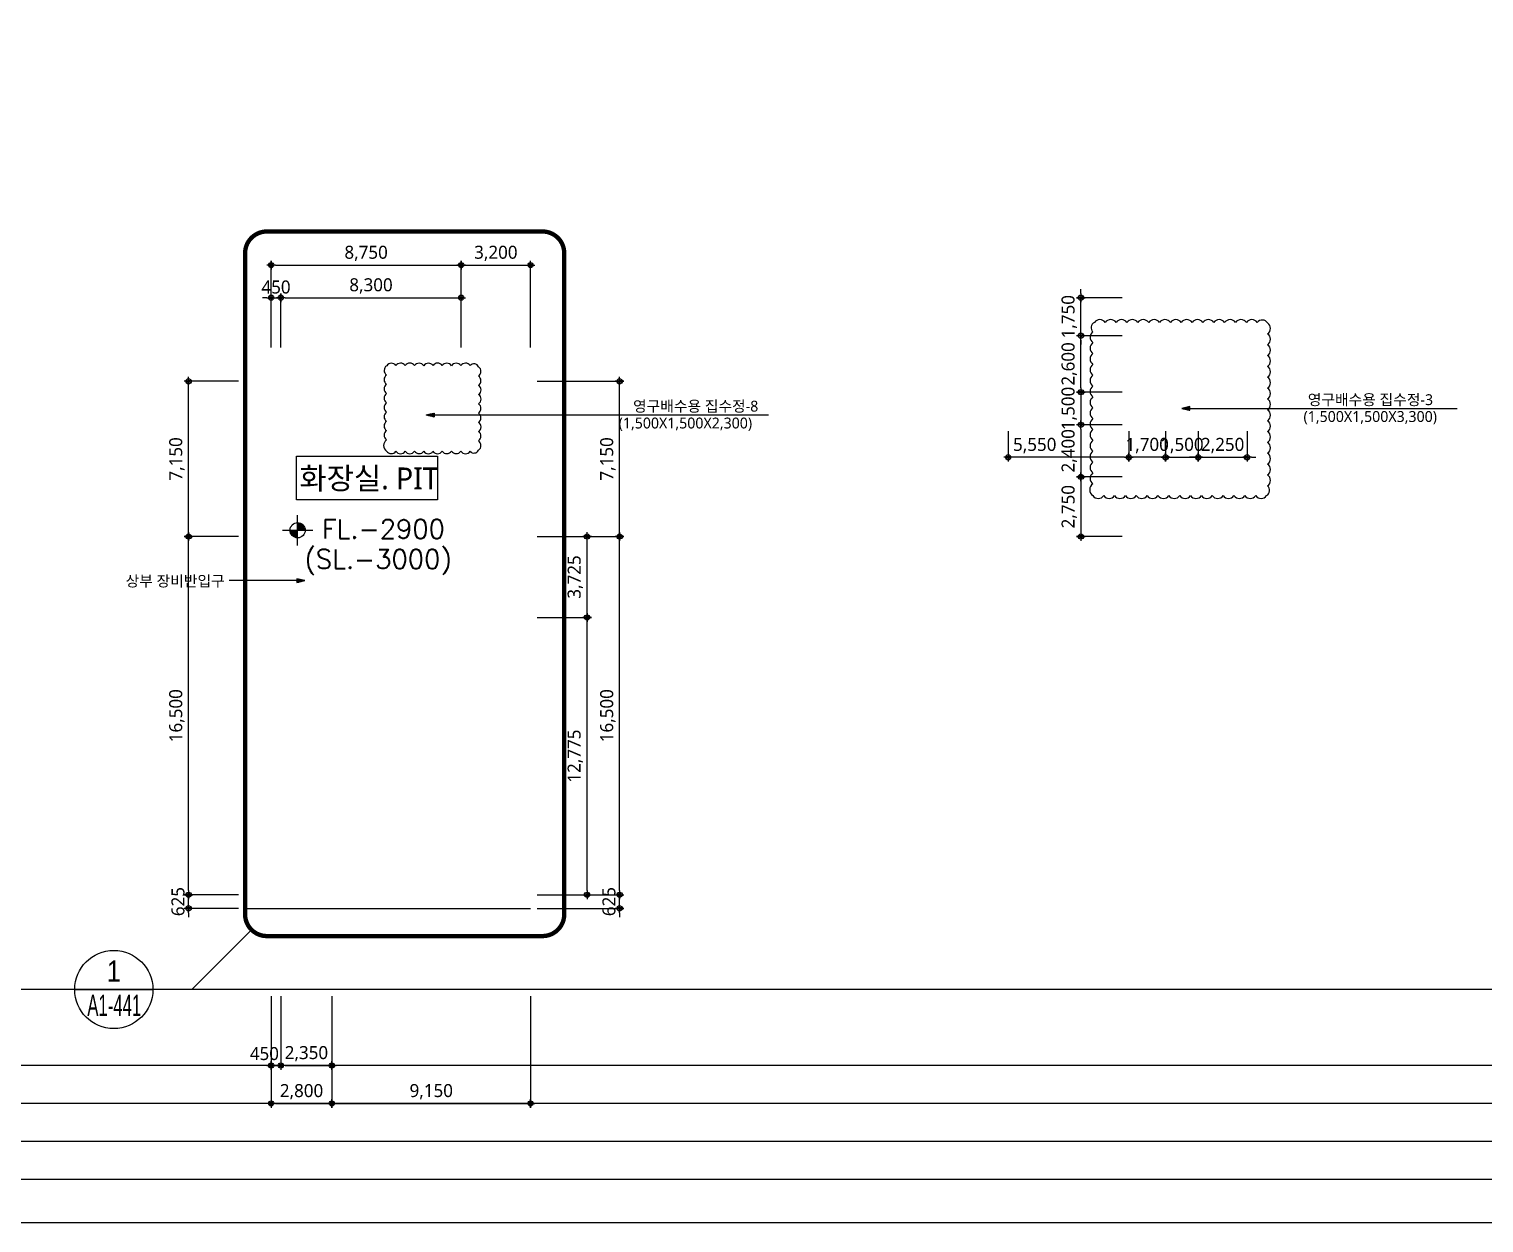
# Model space of a CAD drawing. Header units: millimetres. Extents: x 45782458 to 46215946, y 191740 to 1509539.
# Drawn here: x 45874874 to 45941881, y 1343740 to 1398723 of the extents above; entities that cross this region are included whole.
import ezdxf
from ezdxf.enums import TextEntityAlignment as Align

# ---------------------------------------------------------------- set-up
doc = ezdxf.new("R2010")
doc.units = ezdxf.units.MM
doc.header["$LTSCALE"] = 1000
doc.header["$MEASUREMENT"] = 0
doc.header["$PDSIZE"] = -10
doc.linetypes.add('SYM$0$DASHDOT', pattern=[1, 0.5, -0.25, 0, -0.25])
doc.layers.get('0').update_dxf_attribs({"linetype": 'CONTINUOUS'})
doc.layers.get('Defpoints').update_dxf_attribs({"color": 171, "linetype": 'CONTINUOUS'})
for name, color, linetype in [('cen', 14, 'CONTINUOUS'), ('DIM', 7, 'CONTINUOUS'), ('NDIM', 7, 'CONTINUOUS'), ('SYMBOL', 7, 'CONTINUOUS'), ('TEXT(MIN)', 7, 'CONTINUOUS'), ('TEXT(실명)', 3, 'CONTINUOUS'), ('TITLE', 7, 'CONTINUOUS'), ('구간정리', 6, 'CONTINUOUS'), ('구간정리-TEXT', 3, 'CONTINUOUS')]:
    doc.layers.add(name, color=color, linetype=linetype)
doc.layers.add('CHECK', color=30, linetype='CONTINUOUS', plot=False)
doc.styles.add('SIM', font='simplex.shx')
doc.styles.add('SYM$0$ARIAL', font='arial.ttf')
doc.styles.add('SYM$0$돋움', font='', dxfattribs={"width": 0.9})
doc.styles.add('TE', font='malgun_0.ttf')
doc.styles.add('나눔바른고딕', font='NanumBarunGothic.ttf')
doc.styles.get('SYM$0$돋움').set_extended_font_data('Dotum')
doc.dimstyles.new('BA', dxfattribs={"dimscale": 500, "dimtxt": 3, "dimasz": 1, "dimexe": 1, "dimexo": 5, "dimgap": 0.9, "dimtad": 1, "dimdec": 0, "dimdsep": 46, "dimlunit": 6, "dimtxsty": 'TE', "dimblk": 'DDD', "dimcen": 2.5, "dimclrd": 256, "dimclre": 256, "dimclrt": 3, "dimazin": 2, "dimtfac": 1, "dimtdec": 0, "dimtix": 1, "dimtmove": 2, "dimatfit": 3, "dimldrblk": 'DDD', "dimfxl": 1, "dimtolj": 1, "dimtzin": 0, "dimarcsym": 2})

# ---------------------------------------------------------------- blocks, each defined once
blk = doc.blocks.new('A$C31C7260E')
at = {"layer": 'TITLE'}
for points in [[(0, 0), (0, 4000), (13000, 4000), (13000, 0)], [(13000, 0), (0, 0)]]:
    blk.add_lwpolyline(points, dxfattribs=at)
blk = doc.blocks.new('level')
at = {"layer": 'SYMBOL'}
for p, q in [((0, 4320), (0, -4320)), ((-4320, 0), (4320, 0))]:
    blk.add_line(p, q, dxfattribs=at)
blk.add_circle((0, 0), 2160, dxfattribs=at)
for points in [[(-2160, 0), (0, 2160), (-2127, 381), (-376, 2126)], [(-2127, 381), (-376, 2126), (-2030, 748), (-738, 2029)], [(-2030, 748), (-738, 2029), (-1859, 1104), (-1089, 1863)], [(-1859, 1104), (-1089, 1863), (-1659, 1388), (-1386, 1658)], [(0, -2160), (2160, 0), (381, -2127), (2126, -376)], [(381, -2127), (2126, -376), (748, -2030), (2029, -738)], [(748, -2030), (2029, -738), (1104, -1859), (1863, -1089)], [(1104, -1859), (1863, -1089), (1388, -1659), (1658, -1386)]]:
    blk.add_solid(points, dxfattribs=at)
at = {"layer": 'SYMBOL', "linetype": 'Continuous'}
for points in [[(0, 2160), (-2160, 0), (0, 0)], [(2160, 0), (0, 0), (0, -2160)]]:
    blk.add_solid(points, dxfattribs=at)
blk = doc.blocks.new('DDD')
at = {"layer": 'DIM', "color": 0}
for p, q in [((-1, 0), (1, 0)), ((0, -1), (0, 1))]:
    blk.add_line(p, q, dxfattribs=at)
for radius in [0.6, 0.3]:
    blk.add_circle((0, 0), radius, dxfattribs=at)
blk = doc.blocks.new('*D989')
at = {"layer": 'Defpoints', "color": 0, "ltscale": 0.4, "transparency": 16777216}
for p in [(45894772, 1386351), (45886472, 1383751), (45894772, 1383751)]:
    blk.add_point(p, dxfattribs=at)
at = {"layer": 'NDIM', "lineweight": -2, "ltscale": 0.4, "transparency": 16777216}
for p, q in [((45886472, 1384051), (45886472, 1386551)), ((45894772, 1384051), (45894772, 1386551)), ((45886672, 1386351), (45894572, 1386351))]:
    blk.add_line(p, q, dxfattribs=at)
at = {"layer": 'NDIM', "lineweight": -2, "ltscale": 0.4, "transparency": 16777216, "xscale": 200, "yscale": 200, "zscale": 200, "rotation": 180}
blk.add_blockref('DDD', (45886472, 1386351), dxfattribs=at)
at = {"layer": 'NDIM', "lineweight": -2, "ltscale": 0.4, "transparency": 16777216, "xscale": 200, "yscale": 200, "zscale": 200}
blk.add_blockref('DDD', (45894772, 1386351), dxfattribs=at)
at = {"layer": 'NDIM', "color": 3, "ltscale": 0.4, "transparency": 16777216, "insert": (45890622, 1386892), "char_height": 600, "attachment_point": 5, "style": 'TE'}
blk.add_mtext('\\A1;8,300', dxfattribs=at)
blk = doc.blocks.new('*D990')
at = {"layer": 'Defpoints', "color": 0, "ltscale": 0.4, "transparency": 16777216}
for p in [(45886472, 1386351), (45886022, 1383751), (45886472, 1383751)]:
    blk.add_point(p, dxfattribs=at)
at = {"layer": 'NDIM', "lineweight": -2, "ltscale": 0.4, "transparency": 16777216}
for p, q in [((45886022, 1384051), (45886022, 1386551)), ((45886472, 1384051), (45886472, 1386551)), ((45885822, 1386351), (45885622, 1386351)), ((45886022, 1386351), (45886472, 1386351)), ((45886672, 1386351), (45886872, 1386351))]:
    blk.add_line(p, q, dxfattribs=at)
at = {"layer": 'NDIM', "lineweight": -2, "ltscale": 0.4, "transparency": 16777216, "xscale": 200, "yscale": 200, "zscale": 200}
blk.add_blockref('DDD', (45886022, 1386351), dxfattribs=at)
at = {"layer": 'NDIM', "lineweight": -2, "ltscale": 0.4, "transparency": 16777216, "xscale": 200, "yscale": 200, "zscale": 200, "rotation": 180}
blk.add_blockref('DDD', (45886472, 1386351), dxfattribs=at)
at = {"layer": 'NDIM', "color": 3, "ltscale": 0.4, "transparency": 16777216, "insert": (45886247, 1386841), "char_height": 600, "attachment_point": 5, "style": 'TE'}
blk.add_mtext('\\A1;450', dxfattribs=at)
blk = doc.blocks.new('*D991')
at = {"layer": 'Defpoints', "color": 0, "ltscale": 0.4, "transparency": 16777216}
for p in [(45894772, 1387851), (45886022, 1383751), (45894772, 1383751)]:
    blk.add_point(p, dxfattribs=at)
at = {"layer": 'NDIM', "lineweight": -2, "ltscale": 0.4, "transparency": 16777216}
for p, q in [((45886022, 1384051), (45886022, 1388051)), ((45886222, 1387851), (45894572, 1387851)), ((45894772, 1384051), (45894772, 1388051))]:
    blk.add_line(p, q, dxfattribs=at)
at = {"layer": 'NDIM', "lineweight": -2, "ltscale": 0.4, "transparency": 16777216, "xscale": 200, "yscale": 200, "zscale": 200, "rotation": 180}
blk.add_blockref('DDD', (45886022, 1387851), dxfattribs=at)
at = {"layer": 'NDIM', "lineweight": -2, "ltscale": 0.4, "transparency": 16777216, "xscale": 200, "yscale": 200, "zscale": 200}
blk.add_blockref('DDD', (45894772, 1387851), dxfattribs=at)
at = {"layer": 'NDIM', "color": 3, "ltscale": 0.4, "transparency": 16777216, "insert": (45890397, 1388392), "char_height": 600, "attachment_point": 5, "style": 'TE'}
blk.add_mtext('\\A1;8,750', dxfattribs=at)
blk = doc.blocks.new('*D992')
at = {"layer": 'Defpoints', "color": 0, "ltscale": 0.4, "transparency": 16777216}
for p in [(45897972, 1387851), (45894772, 1383751), (45897972, 1383751)]:
    blk.add_point(p, dxfattribs=at)
at = {"layer": 'NDIM', "lineweight": -2, "ltscale": 0.4, "transparency": 16777216}
for p, q in [((45894772, 1384051), (45894772, 1388051)), ((45894972, 1387851), (45897772, 1387851)), ((45897972, 1384051), (45897972, 1388051))]:
    blk.add_line(p, q, dxfattribs=at)
at = {"layer": 'NDIM', "lineweight": -2, "ltscale": 0.4, "transparency": 16777216, "xscale": 200, "yscale": 200, "zscale": 200, "rotation": 180}
blk.add_blockref('DDD', (45894772, 1387851), dxfattribs=at)
at = {"layer": 'NDIM', "lineweight": -2, "ltscale": 0.4, "transparency": 16777216, "xscale": 200, "yscale": 200, "zscale": 200}
blk.add_blockref('DDD', (45897972, 1387851), dxfattribs=at)
at = {"layer": 'NDIM', "color": 3, "ltscale": 0.4, "transparency": 16777216, "insert": (45896372, 1388392), "char_height": 600, "attachment_point": 5, "style": 'TE'}
blk.add_mtext('\\A1;3,200', dxfattribs=at)
blk = doc.blocks.new('*D993')
at = {"layer": 'Defpoints', "color": 0, "ltscale": 0.4, "transparency": 16777216}
for p in [(45882222, 1382501), (45884822, 1382501), (45884822, 1375351)]:
    blk.add_point(p, dxfattribs=at)
at = {"layer": 'NDIM', "lineweight": -2, "ltscale": 0.4, "transparency": 16777216}
for p, q in [((45884522, 1382501), (45882022, 1382501)), ((45882222, 1375551), (45882222, 1382301)), ((45884522, 1375351), (45882022, 1375351))]:
    blk.add_line(p, q, dxfattribs=at)
at = {"layer": 'NDIM', "lineweight": -2, "ltscale": 0.4, "transparency": 16777216, "xscale": 200, "yscale": 200, "zscale": 200}
for p, rotation in [((45882222, 1382501), 90), ((45882222, 1375351), 270)]:
    blk.add_blockref('DDD', p, dxfattribs=dict(at, rotation=rotation))
at = {"layer": 'NDIM', "color": 3, "ltscale": 0.4, "transparency": 16777216, "insert": (45881680, 1378926), "char_height": 600, "attachment_point": 5, "rotation": 90, "style": 'TE'}
blk.add_mtext('\\A1;7,150', dxfattribs=at)
blk = doc.blocks.new('*D994')
at = {"layer": 'Defpoints', "color": 0, "ltscale": 0.4, "transparency": 16777216}
for p in [(45882222, 1358851), (45884822, 1358851), (45884822, 1358226)]:
    blk.add_point(p, dxfattribs=at)
at = {"layer": 'NDIM', "lineweight": -2, "ltscale": 0.4, "transparency": 16777216}
for p, q in [((45882222, 1359051), (45882222, 1359251)), ((45884522, 1358851), (45882022, 1358851)), ((45882222, 1358226), (45882222, 1358851)), ((45884522, 1358226), (45882022, 1358226)), ((45882222, 1358026), (45882222, 1357826))]:
    blk.add_line(p, q, dxfattribs=at)
at = {"layer": 'NDIM', "lineweight": -2, "ltscale": 0.4, "transparency": 16777216, "xscale": 200, "yscale": 200, "zscale": 200}
for p, rotation in [((45882222, 1358851), 270), ((45882222, 1358226), 90)]:
    blk.add_blockref('DDD', p, dxfattribs=dict(at, rotation=rotation))
at = {"layer": 'NDIM', "color": 3, "ltscale": 0.4, "transparency": 16777216, "insert": (45881732, 1358539), "char_height": 600, "attachment_point": 5, "rotation": 90, "style": 'TE'}
blk.add_mtext('\\A1;625', dxfattribs=at)
blk = doc.blocks.new('*D995')
at = {"layer": 'Defpoints', "color": 0, "ltscale": 0.4, "transparency": 16777216}
for p in [(45882222, 1375351), (45884822, 1375351), (45884822, 1358851)]:
    blk.add_point(p, dxfattribs=at)
at = {"layer": 'NDIM', "lineweight": -2, "ltscale": 0.4, "transparency": 16777216}
for p, q in [((45884522, 1375351), (45882022, 1375351)), ((45882222, 1359051), (45882222, 1375151)), ((45884522, 1358851), (45882022, 1358851))]:
    blk.add_line(p, q, dxfattribs=at)
at = {"layer": 'NDIM', "lineweight": -2, "ltscale": 0.4, "transparency": 16777216, "xscale": 200, "yscale": 200, "zscale": 200}
for p, rotation in [((45882222, 1375351), 90), ((45882222, 1358851), 270)]:
    blk.add_blockref('DDD', p, dxfattribs=dict(at, rotation=rotation))
at = {"layer": 'NDIM', "color": 3, "ltscale": 0.4, "transparency": 16777216, "insert": (45881680, 1367101), "char_height": 600, "attachment_point": 5, "rotation": 90, "style": 'TE'}
blk.add_mtext('\\A1;16,500', dxfattribs=at)
blk = doc.blocks.new('*D997')
at = {"layer": 'Defpoints', "color": 0, "ltscale": 0.4, "transparency": 16777216}
for p in [(45897972, 1375351), (45900572, 1375351), (45897972, 1371626)]:
    blk.add_point(p, dxfattribs=at)
at = {"layer": 'NDIM', "lineweight": -2, "ltscale": 0.4, "transparency": 16777216}
for p, q in [((45898272, 1375351), (45900772, 1375351)), ((45900572, 1371826), (45900572, 1375151)), ((45898272, 1371626), (45900772, 1371626))]:
    blk.add_line(p, q, dxfattribs=at)
at = {"layer": 'NDIM', "lineweight": -2, "ltscale": 0.4, "transparency": 16777216, "xscale": 200, "yscale": 200, "zscale": 200}
for p, rotation in [((45900572, 1375351), 90), ((45900572, 1371626), 270)]:
    blk.add_blockref('DDD', p, dxfattribs=dict(at, rotation=rotation))
at = {"layer": 'NDIM', "color": 3, "ltscale": 0.4, "transparency": 16777216, "insert": (45900032, 1373489), "char_height": 600, "attachment_point": 5, "rotation": 90, "style": 'TE'}
blk.add_mtext('\\A1;3,725', dxfattribs=at)
blk = doc.blocks.new('*D998')
at = {"layer": 'Defpoints', "color": 0, "ltscale": 0.4, "transparency": 16777216}
for p in [(45897972, 1375351), (45902072, 1375351), (45897972, 1358851)]:
    blk.add_point(p, dxfattribs=at)
at = {"layer": 'NDIM', "lineweight": -2, "ltscale": 0.4, "transparency": 16777216}
for p, q in [((45898272, 1375351), (45902272, 1375351)), ((45902072, 1359051), (45902072, 1375151)), ((45898272, 1358851), (45902272, 1358851))]:
    blk.add_line(p, q, dxfattribs=at)
at = {"layer": 'NDIM', "lineweight": -2, "ltscale": 0.4, "transparency": 16777216, "xscale": 200, "yscale": 200, "zscale": 200}
for p, rotation in [((45902072, 1375351), 90), ((45902072, 1358851), 270)]:
    blk.add_blockref('DDD', p, dxfattribs=dict(at, rotation=rotation))
at = {"layer": 'NDIM', "color": 3, "ltscale": 0.4, "transparency": 16777216, "insert": (45901530, 1367101), "char_height": 600, "attachment_point": 5, "rotation": 90, "style": 'TE'}
blk.add_mtext('\\A1;16,500', dxfattribs=at)
blk = doc.blocks.new('*D996')
at = {"layer": 'Defpoints', "color": 0, "ltscale": 0.4, "transparency": 16777216}
for p in [(45897972, 1371626), (45900572, 1371626), (45897972, 1358851)]:
    blk.add_point(p, dxfattribs=at)
at = {"layer": 'NDIM', "lineweight": -2, "ltscale": 0.4, "transparency": 16777216}
for p, q in [((45898272, 1371626), (45900772, 1371626)), ((45900572, 1359051), (45900572, 1371426)), ((45898272, 1358851), (45900772, 1358851))]:
    blk.add_line(p, q, dxfattribs=at)
at = {"layer": 'NDIM', "lineweight": -2, "ltscale": 0.4, "transparency": 16777216, "xscale": 200, "yscale": 200, "zscale": 200}
for p, rotation in [((45900572, 1371626), 90), ((45900572, 1358851), 270)]:
    blk.add_blockref('DDD', p, dxfattribs=dict(at, rotation=rotation))
at = {"layer": 'NDIM', "color": 3, "ltscale": 0.4, "transparency": 16777216, "insert": (45900030, 1365239), "char_height": 600, "attachment_point": 5, "rotation": 90, "style": 'TE'}
blk.add_mtext('\\A1;12,775', dxfattribs=at)
blk = doc.blocks.new('*D999')
at = {"layer": 'Defpoints', "color": 0, "ltscale": 0.4, "transparency": 16777216}
for p in [(45897972, 1382501), (45902072, 1382501), (45897972, 1375351)]:
    blk.add_point(p, dxfattribs=at)
at = {"layer": 'NDIM', "lineweight": -2, "ltscale": 0.4, "transparency": 16777216}
for p, q in [((45898272, 1382501), (45902272, 1382501)), ((45902072, 1375551), (45902072, 1382301)), ((45898272, 1375351), (45902272, 1375351))]:
    blk.add_line(p, q, dxfattribs=at)
at = {"layer": 'NDIM', "lineweight": -2, "ltscale": 0.4, "transparency": 16777216, "xscale": 200, "yscale": 200, "zscale": 200}
for p, rotation in [((45902072, 1382501), 90), ((45902072, 1375351), 270)]:
    blk.add_blockref('DDD', p, dxfattribs=dict(at, rotation=rotation))
at = {"layer": 'NDIM', "color": 3, "ltscale": 0.4, "transparency": 16777216, "insert": (45901530, 1378926), "char_height": 600, "attachment_point": 5, "rotation": 90, "style": 'TE'}
blk.add_mtext('\\A1;7,150', dxfattribs=at)
blk = doc.blocks.new('*D1000')
at = {"layer": 'Defpoints', "color": 0, "ltscale": 0.4, "transparency": 16777216}
for p in [(45897972, 1358851), (45902072, 1358851), (45897972, 1358226)]:
    blk.add_point(p, dxfattribs=at)
at = {"layer": 'NDIM', "lineweight": -2, "ltscale": 0.4, "transparency": 16777216}
for p, q in [((45902072, 1359051), (45902072, 1359251)), ((45898272, 1358851), (45902272, 1358851)), ((45902072, 1358226), (45902072, 1358851)), ((45898272, 1358226), (45902272, 1358226)), ((45902072, 1358026), (45902072, 1357826))]:
    blk.add_line(p, q, dxfattribs=at)
at = {"layer": 'NDIM', "lineweight": -2, "ltscale": 0.4, "transparency": 16777216, "xscale": 200, "yscale": 200, "zscale": 200}
for p, rotation in [((45902072, 1358851), 270), ((45902072, 1358226), 90)]:
    blk.add_blockref('DDD', p, dxfattribs=dict(at, rotation=rotation))
at = {"layer": 'NDIM', "color": 3, "ltscale": 0.4, "transparency": 16777216, "insert": (45901582, 1358539), "char_height": 600, "attachment_point": 5, "rotation": 90, "style": 'TE'}
blk.add_mtext('\\A1;625', dxfattribs=at)
blk = doc.blocks.new('SYM$0$det-tar-wi')
at = {"layer": '구간정리', "ltscale": 0.2}
blk.add_line((0, 0), (11, 0), dxfattribs=at)
blk.add_circle((5.5, 0), 5.5, dxfattribs=at)
at = {"layer": '구간정리-TEXT', "color": 3, "style": 'SYM$0$ARIAL'}
blk.add_attdef('2', text='', height=3, dxfattribs=at).set_placement((5.5, 2.58), align=Align.MIDDLE_CENTER)
at = {"layer": '구간정리-TEXT', "color": 3, "style": 'SYM$0$ARIAL', "width": 0.6}
blk.add_attdef('A1.00', text='', height=3, dxfattribs=at).set_placement((5.57, -2.22), align=Align.MIDDLE_CENTER)
blk = doc.blocks.new('*D1235')
at = {"layer": 'Defpoints', "color": 0, "ltscale": 0.4, "transparency": 16777216}
for p in [(45886472, 1354490), (45888822, 1354490), (45888822, 1350990)]:
    blk.add_point(p, dxfattribs=at)
at = {"layer": 'NDIM', "lineweight": -2, "ltscale": 0.4, "transparency": 16777216}
for p, q in [((45886472, 1354190), (45886472, 1350790)), ((45888822, 1354190), (45888822, 1350790)), ((45886672, 1350990), (45888622, 1350990))]:
    blk.add_line(p, q, dxfattribs=at)
at = {"layer": 'NDIM', "lineweight": -2, "ltscale": 0.4, "transparency": 16777216, "xscale": 200, "yscale": 200, "zscale": 200, "rotation": 180}
blk.add_blockref('DDD', (45886472, 1350990), dxfattribs=at)
at = {"layer": 'NDIM', "lineweight": -2, "ltscale": 0.4, "transparency": 16777216, "xscale": 200, "yscale": 200, "zscale": 200}
blk.add_blockref('DDD', (45888822, 1350990), dxfattribs=at)
at = {"layer": 'NDIM', "color": 3, "ltscale": 0.4, "transparency": 16777216, "insert": (45887647, 1351530), "char_height": 600, "attachment_point": 5, "style": 'TE'}
blk.add_mtext('\\A1;2,350', dxfattribs=at)
blk = doc.blocks.new('*D1236')
at = {"layer": 'Defpoints', "color": 0, "ltscale": 0.4, "transparency": 16777216}
for p in [(45886022, 1354490), (45886472, 1354490), (45886472, 1350990)]:
    blk.add_point(p, dxfattribs=at)
at = {"layer": 'NDIM', "lineweight": -2, "ltscale": 0.4, "transparency": 16777216}
for p, q in [((45886022, 1354190), (45886022, 1350790)), ((45886472, 1354190), (45886472, 1350790)), ((45885822, 1350990), (45885622, 1350990)), ((45886022, 1350990), (45886472, 1350990)), ((45886672, 1350990), (45886872, 1350990))]:
    blk.add_line(p, q, dxfattribs=at)
at = {"layer": 'NDIM', "lineweight": -2, "ltscale": 0.4, "transparency": 16777216, "xscale": 200, "yscale": 200, "zscale": 200}
blk.add_blockref('DDD', (45886022, 1350990), dxfattribs=at)
at = {"layer": 'NDIM', "lineweight": -2, "ltscale": 0.4, "transparency": 16777216, "xscale": 200, "yscale": 200, "zscale": 200, "rotation": 180}
blk.add_blockref('DDD', (45886472, 1350990), dxfattribs=at)
at = {"layer": 'NDIM', "color": 3, "ltscale": 0.4, "transparency": 16777216, "insert": (45885711, 1351536), "char_height": 600, "attachment_point": 5, "style": 'TE'}
blk.add_mtext('\\A1;450', dxfattribs=at)
blk = doc.blocks.new('*D1237')
at = {"layer": 'Defpoints', "color": 0, "ltscale": 0.4, "transparency": 16777216}
for p in [(45886022, 1354490), (45888822, 1354490), (45888822, 1349240)]:
    blk.add_point(p, dxfattribs=at)
at = {"layer": 'NDIM', "lineweight": -2, "ltscale": 0.4, "transparency": 16777216}
for p, q in [((45886022, 1354190), (45886022, 1349040)), ((45888822, 1354190), (45888822, 1349040)), ((45886222, 1349240), (45888622, 1349240))]:
    blk.add_line(p, q, dxfattribs=at)
at = {"layer": 'NDIM', "lineweight": -2, "ltscale": 0.4, "transparency": 16777216, "xscale": 200, "yscale": 200, "zscale": 200, "rotation": 180}
blk.add_blockref('DDD', (45886022, 1349240), dxfattribs=at)
at = {"layer": 'NDIM', "lineweight": -2, "ltscale": 0.4, "transparency": 16777216, "xscale": 200, "yscale": 200, "zscale": 200}
blk.add_blockref('DDD', (45888822, 1349240), dxfattribs=at)
at = {"layer": 'NDIM', "color": 3, "ltscale": 0.4, "transparency": 16777216, "insert": (45887422, 1349780), "char_height": 600, "attachment_point": 5, "style": 'TE'}
blk.add_mtext('\\A1;2,800', dxfattribs=at)
blk = doc.blocks.new('*D1238')
at = {"layer": 'Defpoints', "color": 0, "ltscale": 0.4, "transparency": 16777216}
for p in [(45888822, 1354490), (45897972, 1354490), (45897972, 1349240)]:
    blk.add_point(p, dxfattribs=at)
at = {"layer": 'NDIM', "lineweight": -2, "ltscale": 0.4, "transparency": 16777216}
for p, q in [((45888822, 1354190), (45888822, 1349040)), ((45897972, 1354190), (45897972, 1349040)), ((45889022, 1349240), (45897772, 1349240))]:
    blk.add_line(p, q, dxfattribs=at)
at = {"layer": 'NDIM', "lineweight": -2, "ltscale": 0.4, "transparency": 16777216, "xscale": 200, "yscale": 200, "zscale": 200, "rotation": 180}
blk.add_blockref('DDD', (45888822, 1349240), dxfattribs=at)
at = {"layer": 'NDIM', "lineweight": -2, "ltscale": 0.4, "transparency": 16777216, "xscale": 200, "yscale": 200, "zscale": 200}
blk.add_blockref('DDD', (45897972, 1349240), dxfattribs=at)
at = {"layer": 'NDIM', "color": 3, "ltscale": 0.4, "transparency": 16777216, "insert": (45893397, 1349782), "char_height": 600, "attachment_point": 5, "style": 'TE'}
blk.add_mtext('\\A1;9,150', dxfattribs=at)
blk = doc.blocks.new('*D1259')
at = {"layer": 'Defpoints', "color": 0, "ltscale": 0.4, "transparency": 16777216}
for p in [(45927222, 1380501), (45928722, 1380501), (45928722, 1379001)]:
    blk.add_point(p, dxfattribs=at)
at = {"layer": 'NDIM', "lineweight": -2, "ltscale": 0.4, "transparency": 16777216}
for p, q in [((45927222, 1380201), (45927222, 1378801)), ((45928722, 1380201), (45928722, 1378801)), ((45927022, 1379001), (45926822, 1379001)), ((45927222, 1379001), (45928722, 1379001)), ((45928922, 1379001), (45929122, 1379001))]:
    blk.add_line(p, q, dxfattribs=at)
at = {"layer": 'NDIM', "lineweight": -2, "ltscale": 0.4, "transparency": 16777216, "xscale": 200, "yscale": 200, "zscale": 200}
blk.add_blockref('DDD', (45927222, 1379001), dxfattribs=at)
at = {"layer": 'NDIM', "lineweight": -2, "ltscale": 0.4, "transparency": 16777216, "xscale": 200, "yscale": 200, "zscale": 200, "rotation": 180}
blk.add_blockref('DDD', (45928722, 1379001), dxfattribs=at)
at = {"layer": 'NDIM', "color": 3, "ltscale": 0.4, "transparency": 16777216, "insert": (45927972, 1379543), "char_height": 600, "attachment_point": 5, "style": 'TE'}
blk.add_mtext('\\A1;1,500', dxfattribs=at)
blk = doc.blocks.new('*D1260')
at = {"layer": 'Defpoints', "color": 0, "ltscale": 0.4, "transparency": 16777216}
for p in [(45928722, 1380501), (45930972, 1380501), (45930972, 1379001)]:
    blk.add_point(p, dxfattribs=at)
at = {"layer": 'NDIM', "lineweight": -2, "ltscale": 0.4, "transparency": 16777216}
for p, q in [((45928722, 1380201), (45928722, 1378801)), ((45930972, 1380201), (45930972, 1378801)), ((45928522, 1379001), (45928322, 1379001)), ((45928722, 1379001), (45930972, 1379001)), ((45931172, 1379001), (45931372, 1379001))]:
    blk.add_line(p, q, dxfattribs=at)
at = {"layer": 'NDIM', "lineweight": -2, "ltscale": 0.4, "transparency": 16777216, "xscale": 200, "yscale": 200, "zscale": 200}
blk.add_blockref('DDD', (45928722, 1379001), dxfattribs=at)
at = {"layer": 'NDIM', "lineweight": -2, "ltscale": 0.4, "transparency": 16777216, "xscale": 200, "yscale": 200, "zscale": 200, "rotation": 180}
blk.add_blockref('DDD', (45930972, 1379001), dxfattribs=at)
at = {"layer": 'NDIM', "color": 3, "ltscale": 0.4, "transparency": 16777216, "insert": (45929847, 1379542), "char_height": 600, "attachment_point": 5, "style": 'TE'}
blk.add_mtext('\\A1;2,250', dxfattribs=at)
blk = doc.blocks.new('*D1261')
at = {"layer": 'Defpoints', "color": 0, "ltscale": 0.4, "transparency": 16777216}
for p in [(45925522, 1380501), (45927222, 1380501), (45925522, 1379001)]:
    blk.add_point(p, dxfattribs=at)
at = {"layer": 'NDIM', "lineweight": -2, "ltscale": 0.4, "transparency": 16777216}
for p, q in [((45925522, 1380201), (45925522, 1378801)), ((45927222, 1380201), (45927222, 1378801)), ((45925322, 1379001), (45925122, 1379001)), ((45927222, 1379001), (45925522, 1379001)), ((45927422, 1379001), (45927622, 1379001))]:
    blk.add_line(p, q, dxfattribs=at)
at = {"layer": 'NDIM', "lineweight": -2, "ltscale": 0.4, "transparency": 16777216, "xscale": 200, "yscale": 200, "zscale": 200}
blk.add_blockref('DDD', (45925522, 1379001), dxfattribs=at)
at = {"layer": 'NDIM', "lineweight": -2, "ltscale": 0.4, "transparency": 16777216, "xscale": 200, "yscale": 200, "zscale": 200, "rotation": 180}
blk.add_blockref('DDD', (45927222, 1379001), dxfattribs=at)
at = {"layer": 'NDIM', "color": 3, "ltscale": 0.4, "transparency": 16777216, "insert": (45926372, 1379543), "char_height": 600, "attachment_point": 5, "style": 'TE'}
blk.add_mtext('\\A1;1,700', dxfattribs=at)
blk = doc.blocks.new('*D1262')
at = {"layer": 'Defpoints', "color": 0, "ltscale": 0.4, "transparency": 16777216}
for p in [(45925522, 1382001), (45923322, 1380501), (45925522, 1380501)]:
    blk.add_point(p, dxfattribs=at)
at = {"layer": 'NDIM', "lineweight": -2, "ltscale": 0.4, "transparency": 16777216}
for p, q in [((45923322, 1382201), (45923322, 1382401)), ((45925222, 1382001), (45923122, 1382001)), ((45923322, 1382001), (45923322, 1380501)), ((45925222, 1380501), (45923122, 1380501)), ((45923322, 1380301), (45923322, 1380101))]:
    blk.add_line(p, q, dxfattribs=at)
at = {"layer": 'NDIM', "lineweight": -2, "ltscale": 0.4, "transparency": 16777216, "xscale": 200, "yscale": 200, "zscale": 200}
for p, rotation in [((45923322, 1382001), 270), ((45923322, 1380501), 90)]:
    blk.add_blockref('DDD', p, dxfattribs=dict(at, rotation=rotation))
at = {"layer": 'NDIM', "color": 3, "ltscale": 0.4, "transparency": 16777216, "insert": (45922780, 1381251), "char_height": 600, "attachment_point": 5, "rotation": 90, "style": 'TE'}
blk.add_mtext('\\A1;1,500', dxfattribs=at)
blk = doc.blocks.new('*D1263')
at = {"layer": 'Defpoints', "color": 0, "ltscale": 0.4, "transparency": 16777216}
for p in [(45925522, 1380501), (45923322, 1378101), (45925522, 1378101)]:
    blk.add_point(p, dxfattribs=at)
at = {"layer": 'NDIM', "lineweight": -2, "ltscale": 0.4, "transparency": 16777216}
for p, q in [((45925222, 1380501), (45923122, 1380501)), ((45923322, 1380301), (45923322, 1378301)), ((45925222, 1378101), (45923122, 1378101))]:
    blk.add_line(p, q, dxfattribs=at)
at = {"layer": 'NDIM', "lineweight": -2, "ltscale": 0.4, "transparency": 16777216, "xscale": 200, "yscale": 200, "zscale": 200}
for p, rotation in [((45923322, 1380501), 90), ((45923322, 1378101), 270)]:
    blk.add_blockref('DDD', p, dxfattribs=dict(at, rotation=rotation))
at = {"layer": 'NDIM', "color": 3, "ltscale": 0.4, "transparency": 16777216, "insert": (45922782, 1379301), "char_height": 600, "attachment_point": 5, "rotation": 90, "style": 'TE'}
blk.add_mtext('\\A1;2,400', dxfattribs=at)
blk = doc.blocks.new('*D1264')
at = {"layer": 'Defpoints', "color": 0, "ltscale": 0.4, "transparency": 16777216}
for p in [(45923322, 1384601), (45925522, 1384601), (45925522, 1382001)]:
    blk.add_point(p, dxfattribs=at)
at = {"layer": 'NDIM', "lineweight": -2, "ltscale": 0.4, "transparency": 16777216}
for p, q in [((45925222, 1384601), (45923122, 1384601)), ((45923322, 1382201), (45923322, 1384401)), ((45925222, 1382001), (45923122, 1382001))]:
    blk.add_line(p, q, dxfattribs=at)
at = {"layer": 'NDIM', "lineweight": -2, "ltscale": 0.4, "transparency": 16777216, "xscale": 200, "yscale": 200, "zscale": 200}
for p, rotation in [((45923322, 1384601), 90), ((45923322, 1382001), 270)]:
    blk.add_blockref('DDD', p, dxfattribs=dict(at, rotation=rotation))
at = {"layer": 'NDIM', "color": 3, "ltscale": 0.4, "transparency": 16777216, "insert": (45922782, 1383301), "char_height": 600, "attachment_point": 5, "rotation": 90, "style": 'TE'}
blk.add_mtext('\\A1;2,600', dxfattribs=at)
blk = doc.blocks.new('*D1324')
at = {"layer": 'Defpoints', "color": 0, "ltscale": 0.4, "transparency": 16777216}
for p in [(45919972, 1380501), (45925522, 1380501), (45919972, 1379001)]:
    blk.add_point(p, dxfattribs=at)
at = {"layer": 'NDIM', "lineweight": -2, "ltscale": 0.4, "transparency": 16777216}
for p, q in [((45919972, 1380201), (45919972, 1378801)), ((45925522, 1380201), (45925522, 1378801)), ((45925322, 1379001), (45920172, 1379001))]:
    blk.add_line(p, q, dxfattribs=at)
at = {"layer": 'NDIM', "lineweight": -2, "ltscale": 0.4, "transparency": 16777216, "xscale": 200, "yscale": 200, "zscale": 200, "rotation": 180}
blk.add_blockref('DDD', (45919972, 1379001), dxfattribs=at)
at = {"layer": 'NDIM', "lineweight": -2, "ltscale": 0.4, "transparency": 16777216, "xscale": 200, "yscale": 200, "zscale": 200}
blk.add_blockref('DDD', (45925522, 1379001), dxfattribs=at)
at = {"layer": 'NDIM', "color": 3, "ltscale": 0.4, "transparency": 16777216, "insert": (45921192, 1379542), "char_height": 600, "attachment_point": 5, "style": 'TE'}
blk.add_mtext('\\A1;5,550', dxfattribs=at)
blk = doc.blocks.new('*D1340')
at = {"layer": 'Defpoints', "color": 0, "ltscale": 0.4, "transparency": 16777216}
for p in [(45925522, 1378101), (45923322, 1375351), (45925522, 1375351)]:
    blk.add_point(p, dxfattribs=at)
at = {"layer": 'NDIM', "lineweight": -2, "ltscale": 0.4, "transparency": 16777216}
for p, q in [((45925222, 1378101), (45923122, 1378101)), ((45923322, 1377901), (45923322, 1375551)), ((45925222, 1375351), (45923122, 1375351))]:
    blk.add_line(p, q, dxfattribs=at)
at = {"layer": 'NDIM', "lineweight": -2, "ltscale": 0.4, "transparency": 16777216, "xscale": 200, "yscale": 200, "zscale": 200}
for p, rotation in [((45923322, 1378101), 90), ((45923322, 1375351), 270)]:
    blk.add_blockref('DDD', p, dxfattribs=dict(at, rotation=rotation))
at = {"layer": 'NDIM', "color": 3, "ltscale": 0.4, "transparency": 16777216, "insert": (45922782, 1376726), "char_height": 600, "attachment_point": 5, "rotation": 90, "style": 'TE'}
blk.add_mtext('\\A1;2,750', dxfattribs=at)
blk = doc.blocks.new('*D1341')
at = {"layer": 'Defpoints', "color": 0, "ltscale": 0.4, "transparency": 16777216}
for p in [(45923322, 1386351), (45925522, 1386351), (45925522, 1384601)]:
    blk.add_point(p, dxfattribs=at)
at = {"layer": 'NDIM', "lineweight": -2, "ltscale": 0.4, "transparency": 16777216}
for p, q in [((45923322, 1386551), (45923322, 1386751)), ((45925222, 1386351), (45923122, 1386351)), ((45923322, 1384601), (45923322, 1386351)), ((45925222, 1384601), (45923122, 1384601)), ((45923322, 1384401), (45923322, 1384201))]:
    blk.add_line(p, q, dxfattribs=at)
at = {"layer": 'NDIM', "lineweight": -2, "ltscale": 0.4, "transparency": 16777216, "xscale": 200, "yscale": 200, "zscale": 200}
for p, rotation in [((45923322, 1386351), 270), ((45923322, 1384601), 90)]:
    blk.add_blockref('DDD', p, dxfattribs=dict(at, rotation=rotation))
at = {"layer": 'NDIM', "color": 3, "ltscale": 0.4, "transparency": 16777216, "insert": (45922780, 1385476), "char_height": 600, "attachment_point": 5, "rotation": 90, "style": 'TE'}
blk.add_mtext('\\A1;1,750', dxfattribs=at)

msp = doc.modelspace()

# ---------------------------------------------------------------- hatches: boundary and pattern name
at = {"ltscale": 10000}
h = msp.add_hatch(dxfattribs=at)
h.set_pattern_fill('ANSI31', color=256, scale=0.5)
h.set_pattern_definition([(45, (24432812.56561, 678730.11365), (-0.04419417382416, 0.04419417382416), [])])
h.paths.add_polyline_path([(45893172.3, 1380951.3), (45893533.7, 1381027.6), (45893533.7, 1380859.1)])
h = msp.add_hatch(dxfattribs=at)
h.set_pattern_fill('ANSI31', color=256, scale=0.5, angle=-181.270063)
h.set_pattern_definition([(223.72993654993, (67422202.41174, 1607005.169366), (0.04320375380279, -0.04516287919684), [])])
h.paths.add_polyline_path([(45927972.3, 1381251.3), (45928331.9, 1381167.1), (45928335.7, 1381335.6)])
h = msp.add_hatch(dxfattribs=at)
h.set_pattern_fill('ANSI31', color=256, scale=0.5)
h.set_pattern_definition([(45, (24403626.59368, 671208.93462), (-0.04419417382416, 0.04419417382416), [])])
h.paths.add_polyline_path([(45887572.3, 1373326.3), (45887210.9, 1373402.6), (45887210.9, 1373234.1)])

# ---------------------------------------------------------------- linework, layer by layer
msp.add_line((45927972.3, 1381251.3), (45940653.6, 1381251.3), dxfattribs=at)
for points in [[(45893172.3, 1380951.3), (45893533.7, 1381027.6), (45893533.7, 1380859.1), (45893172.3, 1380951.3)], [(45927972.3, 1381251.3), (45928331.9, 1381167.1), (45928335.7, 1381335.6), (45927972.3, 1381251.3)], [(45893172.3, 1380951.3), (45908936.6, 1380951.3)], [(45887572.3, 1373326.3), (45884085.6, 1373326.3)], [(45887572.3, 1373326.3), (45887210.9, 1373402.6), (45887210.9, 1373234.1), (45887572.3, 1373326.3)]]:
    msp.add_lwpolyline(points, dxfattribs=at)
at = {"layer": 'cen', "ltscale": 10000}
msp.add_line((45884822.3, 1358226.3), (45897972.3, 1358226.3), dxfattribs=at)
at = {"layer": 'CHECK'}
for points in [[(45923869.5, 1377237.4, 0.5205671), (45924369.5, 1377237.4, 0.5205671), (45924869.5, 1377237.4, 0.5205671), (45925369.5, 1377237.4, 0.5205671), (45925869.5, 1377237.4, 0.5205671), (45926369.5, 1377237.4, 0.5205671), (45926869.5, 1377237.4, 0.5205671), (45927369.5, 1377237.4, 0.5205671), (45927869.5, 1377237.4, 0.5205671), (45928369.5, 1377237.4, 0.5205671), (45928869.5, 1377237.4, 0.5205671), (45929369.5, 1377237.4, 0.5205671), (45929869.5, 1377237.4, 0.5205671), (45930369.5, 1377237.4, 0.5205671), (45930869.5, 1377237.4, 0.5205671), (45931369.5, 1377237.4, 0.5205671), (45931869.5, 1377237.4, 0.5205671), (45931918.6, 1377688.4, 0.5205671), (45931918.6, 1378188.4, 0.5205671), (45931918.6, 1378688.4, 0.5205671), (45931918.6, 1379188.4, 0.5205671), (45931918.6, 1379688.4, 0.5205671), (45931918.6, 1380188.4, 0.5205671), (45931918.6, 1380688.4, 0.5205671), (45931918.6, 1381188.4, 0.5205671), (45931918.6, 1381688.4, 0.5205671), (45931918.6, 1382188.4, 0.5205671), (45931918.6, 1382688.4, 0.5205671), (45931918.6, 1383188.4, 0.5205671), (45931918.6, 1383688.4, 0.5205671), (45931918.6, 1384188.4, 0.5205671), (45931918.6, 1384688.4, 0.5205671), (45931918.6, 1385188.4, 0.5205671), (45931440.5, 1385210.3, 0.5205671), (45930940.5, 1385210.3, 0.5205671), (45930440.5, 1385210.3, 0.5205671), (45929940.5, 1385210.3, 0.5205671), (45929440.5, 1385210.3, 0.5205671), (45928940.5, 1385210.3, 0.5205671), (45928440.5, 1385210.3, 0.5205671), (45927940.5, 1385210.3, 0.5205671), (45927440.5, 1385210.3, 0.5205671), (45926940.5, 1385210.3, 0.5205671), (45926440.5, 1385210.3, 0.5205671), (45925940.5, 1385210.3, 0.5205671), (45925440.5, 1385210.3, 0.5205671), (45924940.5, 1385210.3, 0.5205671), (45924440.5, 1385210.3, 0.5205671), (45923940.5, 1385210.3, 0.5205671), (45923869.5, 1384781.3, 0.5205671), (45923869.5, 1384281.3, 0.5205671), (45923869.5, 1383781.3, 0.5205671), (45923869.5, 1383281.3, 0.5205671), (45923869.5, 1382781.3, 0.5205671), (45923869.5, 1382281.3, 0.5205671), (45923869.5, 1381781.3, 0.5205671), (45923869.5, 1381281.3, 0.5205671), (45923869.5, 1380781.3, 0.5205671), (45923869.5, 1380281.3, 0.5205671), (45923869.5, 1379781.3, 0.5205671), (45923869.5, 1379281.3, 0.5205671), (45923869.5, 1378781.3, 0.5205671), (45923869.5, 1378281.3, 0.5205671), (45923869.5, 1377781.3, 0.5205671)], [(45891342.8, 1379286.4, 0.5205671), (45891770.7, 1379278, 0.5205671), (45892195.7, 1379276.3, 0.5205671), (45892621.7, 1379281.8, 0.5205671), (45893050.7, 1379281.2, 0.5205671), (45893476.6, 1379276.2, 0.5205671), (45893901.6, 1379278.4, 0.5205671), (45894329.8, 1379285.6, 0.5205671), (45894757.3, 1379277.7, 0.5205671), (45895182.2, 1379276.5, 0.5205671), (45895577.2, 1379329.1, 0.5205671), (45895572.4, 1379757.8, 0.5205671), (45895579.5, 1380184.7, 0.5205671), (45895579.6, 1380609.6, 0.5205671), (45895572.7, 1381036.4, 0.5205671), (45895577, 1381465.1, 0.5205671), (45895580.4, 1381890.4, 0.5205671), (45895576.6, 1382315.8, 0.5205671), (45895573.1, 1382744.6, 0.5205671), (45895579.7, 1383171.3, 0.5205671), (45895184.4, 1383228.3, 0.5205671), (45894759, 1383224.6, 0.5205671), (45894330.3, 1383220.7, 0.5205671), (45893903.5, 1383227.5, 0.5205671), (45893478.7, 1383227.2, 0.5205671), (45893051.7, 1383220, 0.5205671), (45892623.1, 1383225.1, 0.5205671), (45892197.8, 1383228.3, 0.5205671), (45891772.3, 1383224.1, 0.5205671), (45891343.9, 1383217.1, 0.5205671), (45891333.8, 1382789.4, 0.5205671), (45891333.1, 1382364.5, 0.5205671), (45891339.5, 1381938, 0.5205671), (45891336.5, 1381509.1, 0.5205671), (45891332.5, 1381083.7, 0.5205671), (45891335.7, 1380658.4, 0.5205671), (45891340.6, 1380229.8, 0.5205671), (45891333.5, 1379802.8, 0.5205671)]]:
    msp.add_lwpolyline(points, format="xyb", close=True, dxfattribs=at)
at = {"layer": 'Defpoints'}
for points in [[(45977722.3, 1343740.2), (45801022.3, 1343740.2), (45801022.3, 1481440.2), (45977722.3, 1481440.2)], [(45975722.3, 1345740.2), (45803022.3, 1345740.2), (45803022.3, 1479440.2), (45975722.3, 1479440.2)], [(45973972.3, 1347490.2), (45804772.3, 1347490.2), (45804772.3, 1477690.2), (45973972.3, 1477690.2)], [(45972222.3, 1349240.2), (45806522.3, 1349240.2), (45806522.3, 1475940.2), (45972222.3, 1475940.2)], [(45970472.3, 1350990.2), (45808272.3, 1350990.2), (45808272.3, 1474190.2), (45970472.3, 1474190.2)], [(45966972.3, 1354490.2), (45811772.3, 1354490.2), (45811772.3, 1470690.2), (45966972.3, 1470690.2)], [(45966972.3, 1354490.2), (45824022.3, 1354490.2), (45824022.3, 1470690.2), (45966972.3, 1470690.2)]]:
    msp.add_lwpolyline(points, close=True, dxfattribs=at)
at = {"layer": '구간정리', "linetype": 'SYM$0$DASHDOT', "ltscale": 2, "const_width": 200}
msp.add_lwpolyline([(45899522.3, 1357951.3), (45899522.3, 1388401.3, 0.4142136), (45898522.3, 1389401.3), (45885822.3, 1389401.3, 0.4142136), (45884822.3, 1388401.3), (45884822.3, 1357951.3, 0.4142136), (45885822.3, 1356951.3), (45898522.3, 1356951.3, 0.4142136)], format="xyb", close=True, dxfattribs=at)
at = {"layer": '구간정리', "ltscale": 0.2}
msp.add_lwpolyline([(45885122.3, 1357237.2), (45882375.3, 1354490.2), (45880575.3, 1354490.2)], dxfattribs=at)

# ---------------------------------------------------------------- block references
at = {"xscale": 0.5, "yscale": 0.5, "zscale": 0.5}
msp.add_blockref('A$C31C7260E', (45887190.1, 1377048.6), dxfattribs=at)
at = {"layer": 'SYMBOL', "xscale": 0.1620208333521951, "yscale": 0.1620208333521951, "zscale": 0.1620208333521951, "rotation": 90}
msp.add_blockref('level', (45887243.8, 1375641.3), dxfattribs=at)
at = {"layer": '구간정리'}
ref = msp.add_blockref('SYM$0$det-tar-wi', (45876975.3, 1354490.2), dxfattribs=dict(at, xscale=327.2727272727273, yscale=327.2727272727273, zscale=327.2727272727273))
ref.add_attrib('A1.00', 'A1-441', dxfattribs={"layer": '구간정리-TEXT', "color": 3, "height": 981.82, "style": 'SYM$0$돋움', "width": 0.6}).set_placement((45878797.3, 1353762.5), align=Align.MIDDLE_CENTER)
ref.add_attrib('2', '1', dxfattribs={"layer": '구간정리-TEXT', "color": 3, "height": 981.8, "style": 'SYM$0$돋움', "width": 0.9}).set_placement((45878775.3, 1355335.6), align=Align.MIDDLE_CENTER)

# ---------------------------------------------------------------- texts
at = {"layer": 'SYMBOL', "color": 3, "style": 'SIM'}
for s, p in [('FL.-2900', (45894026.1, 1375263.6)), ('(SL.-3000)', (45894342, 1373876.4))]:
    msp.add_text(s, height=875, dxfattribs=at).set_placement(p, align=Align.RIGHT)
at = {"layer": 'TEXT(MIN)', "style": '나눔바른고딕'}
for s, p in [('영구배수용 집수정-3', (45933768.1, 1381405.3, 0)), ('영구배수용 집수정-8', (45902690.2, 1381105.3, 0)), ('(1,500X1,500X3,300)', (45933572.2, 1380630.1, 0)), ('(1,500X1,500X2,300)', (45902027.1, 1380330.1, 0))]:
    msp.add_text(s, height=500, dxfattribs=at).set_placement(p)
msp.add_text('상부 장비반입구', height=500, dxfattribs=at).set_placement((45879321.7, 1373303.8), align=Align.MIDDLE_LEFT)
at = {"layer": 'TEXT(실명)', "style": '나눔바른고딕'}
msp.add_text('화장실. PIT', height=1000, dxfattribs=at).set_placement((45890527.8, 1378042.7), align=Align.MIDDLE)

# ---------------------------------------------------------------- dimensions: what is measured, and where the dimension line sits
at = {"layer": 'NDIM', "ltscale": 0.4}
for base, p1, p2, picture, middle in [((45894772.3, 1387851.3), (45886022.3, 1383751.3), (45894772.3, 1383751.3), '*D991', (45890397.3, 1388391.7)), ((45897972.3, 1387851.3), (45894772.3, 1383751.3), (45897972.3, 1383751.3), '*D992', (45896372.3, 1388391.7)), ((45886472.3, 1386351.3), (45886022.3, 1383751.3), (45886472.3, 1383751.3), '*D990', (45886247.3, 1386841.3)), ((45894772.3, 1386351.3), (45886472.3, 1383751.3), (45894772.3, 1383751.3), '*D989', (45890622.3, 1386891.7)), ((45928722.3, 1379001.3), (45927222.3, 1380501.3), (45928722.3, 1380501.3), '*D1259', (45927972.3, 1379543.3)), ((45930972.3, 1379001.3), (45928722.3, 1380501.3), (45930972.3, 1380501.3), '*D1260', (45929847.3, 1379541.7)), ((45888822.3, 1349240.2), (45886022.3, 1354490.2), (45888822.3, 1354490.2), '*D1237', (45887422.3, 1349780.5)), ((45888822.3, 1350990.2), (45886472.3, 1354490.2), (45888822.3, 1354490.2), '*D1235', (45887647.3, 1351530.5)), ((45897972.3, 1349240.2), (45888822.3, 1354490.2), (45897972.3, 1354490.2), '*D1238', (45893397.3, 1349782.1))]:
    dim = msp.add_linear_dim(base=base, p1=p1, p2=p2, dimstyle='BA', override={"dimscale": 200, "dimexo": 1.5}, dxfattribs=at)
    dim.commit()
    dim.dimension.update_dxf_attribs({"geometry": picture, "text_midpoint": middle})
for base, p1, p2, angle, picture, middle in [((45923322.3, 1386351.3), (45925522.3, 1384601.3), (45925522.3, 1386351.3), 90, '*D1341', (45922780.4, 1385476.3)), ((45923322.3, 1384601.3), (45925522.3, 1382001.3), (45925522.3, 1384601.3), 90, '*D1264', (45922782, 1383301.3)), ((45882222.3, 1382501.3), (45884822.3, 1375351.3), (45884822.3, 1382501.3), 90, '*D993', (45881680.4, 1378926.3)), ((45902072.3, 1382501.3), (45897972.3, 1375351.3), (45897972.3, 1382501.3), 90, '*D999', (45901530.4, 1378926.3)), ((45923322.3, 1380501.3), (45925522.3, 1382001.3), (45925522.3, 1380501.3), 270, '*D1262', (45922780.4, 1381251.3)), ((45923322.3, 1378101.3), (45925522.3, 1380501.3), (45925522.3, 1378101.3), 270, '*D1263', (45922782, 1379301.3)), ((45925522.3, 1379001.3), (45927222.3, 1380501.3), (45925522.3, 1380501.3), 180, '*D1261', (45926372.3, 1379543.3)), ((45923322.3, 1375351.3), (45925522.3, 1378101.3), (45925522.3, 1375351.3), 270, '*D1340', (45922782, 1376726.3)), ((45882222.3, 1375351.3), (45884822.3, 1358851.3), (45884822.3, 1375351.3), 90, '*D995', (45881680.4, 1367101.3)), ((45900572.3, 1375351.3), (45897972.3, 1371626.3), (45897972.3, 1375351.3), 90, '*D997', (45900032, 1373488.8)), ((45902072.3, 1375351.3), (45897972.3, 1358851.3), (45897972.3, 1375351.3), 90, '*D998', (45901530.4, 1367101.3)), ((45900572.3, 1371626.3), (45897972.3, 1358851.3), (45897972.3, 1371626.3), 90, '*D996', (45900030.4, 1365238.8)), ((45882222.3, 1358851.3), (45884822.3, 1358226.3), (45884822.3, 1358851.3), 90, '*D994', (45881732.3, 1358538.8)), ((45902072.3, 1358851.3), (45897972.3, 1358226.3), (45897972.3, 1358851.3), 90, '*D1000', (45901582.3, 1358538.8))]:
    dim = msp.add_linear_dim(base=base, p1=p1, p2=p2, angle=angle, dimstyle='BA', override={"dimscale": 200, "dimexo": 1.5}, dxfattribs=at)
    dim.commit()
    dim.dimension.update_dxf_attribs({"geometry": picture, "text_midpoint": middle})
dim = msp.add_linear_dim(base=(45919972.3, 1379001.3), p1=(45925522.3, 1380501.3), p2=(45919972.3, 1380501.3), angle=180, dimstyle='BA', override={"dimscale": 200, "dimexo": 1.5}, dxfattribs=at)
dim.commit()
dim.dimension.update_dxf_attribs({"geometry": '*D1324', "text_midpoint": (45921192.3, 1379541.7), "dimtype": 160})
dim = msp.add_linear_dim(base=(45886472.3, 1350990.2), p1=(45886022.3, 1354490.2), p2=(45886472.3, 1354490.2), dimstyle='BA', override={"dimscale": 200, "dimexo": 1.5}, dxfattribs=at)
dim.commit()
dim.dimension.update_dxf_attribs({"geometry": '*D1236', "text_midpoint": (45885710.8, 1351536), "dimtype": 160})

doc.saveas('drawing.dxf')
